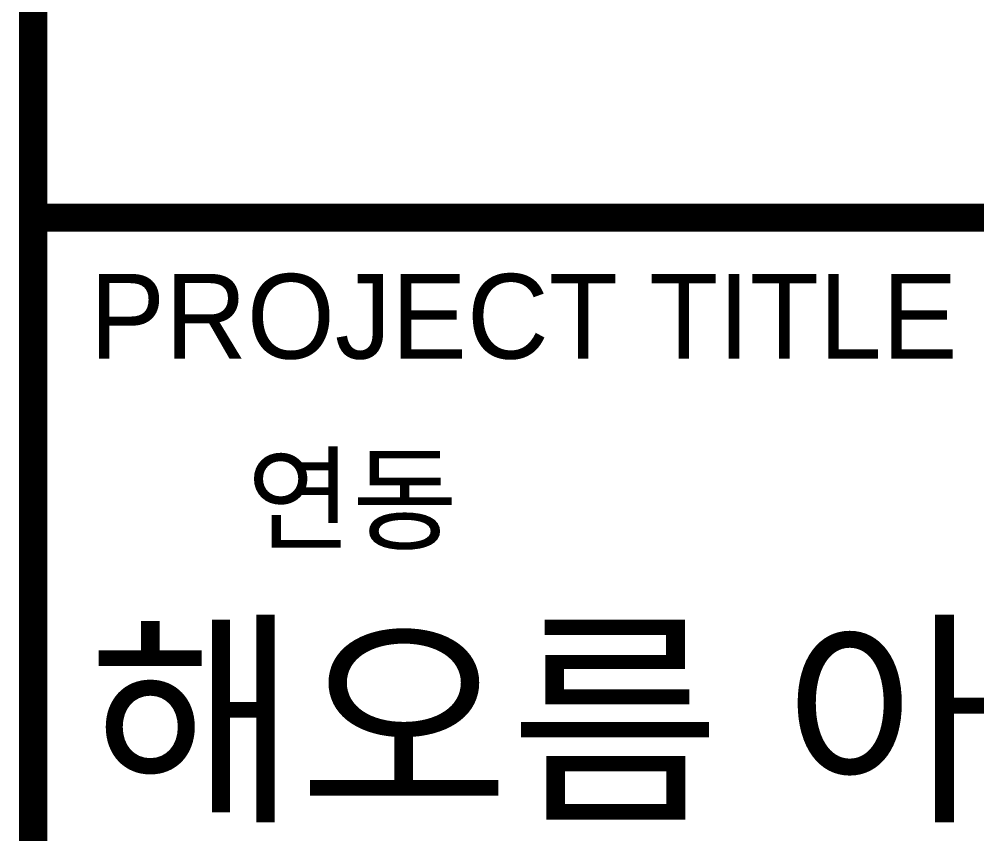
# Model space of a CAD drawing. Header units: inches. Extents: x -192760 to -100777, y -168280 to -114728.
# Drawn here: x -122442 to -121737, y -119640 to -119041 of the extents above; entities that cross this region are included whole.
import ezdxf

# ---------------------------------------------------------------- set-up
doc = ezdxf.new("R2010")
doc.units = ezdxf.units.IN
doc.header["$LTSCALE"] = 50
doc.header["$MEASUREMENT"] = 0
doc.layers.add('TB', color=7, linetype='Continuous')
doc.layers.add('텍스트', color=4, linetype='Continuous')
doc.styles.add('TITLE_BLOCK_01', font='', dxfattribs={"height": 2.5})
doc.styles.add('휴먼엑스포', font='Expo M.ttf')
doc.styles.get('TITLE_BLOCK_01').set_extended_font_data('AvantGarde Bk BT')

msp = doc.modelspace()

# ---------------------------------------------------------------- linework, layer by layer
at = {"layer": 'TB', "const_width": 20.75}
for points in [[(-122431.54, -129030.27), (-122431.54, -118143.59)], [(-121186.38, -119186.96), (-122431.54, -119186.96)]]:
    msp.add_lwpolyline(points, dxfattribs=at)

# ---------------------------------------------------------------- texts
at = {"layer": 'TB', "style": 'TITLE_BLOCK_01'}
msp.add_text('PROJECT TITLE', height=62.2578, dxfattribs=at).set_placement((-122390.06, -119290.64))
at = {"layer": '텍스트', "style": '휴먼엑스포'}
for s, height, p in [('연동', 61.855, (-122274.58, -119424.74)), ('해오름 아파트', 123.71, (-122391.52, -119618.51))]:
    msp.add_text(s, height=height, dxfattribs=at).set_placement(p)

doc.saveas('drawing.dxf')
